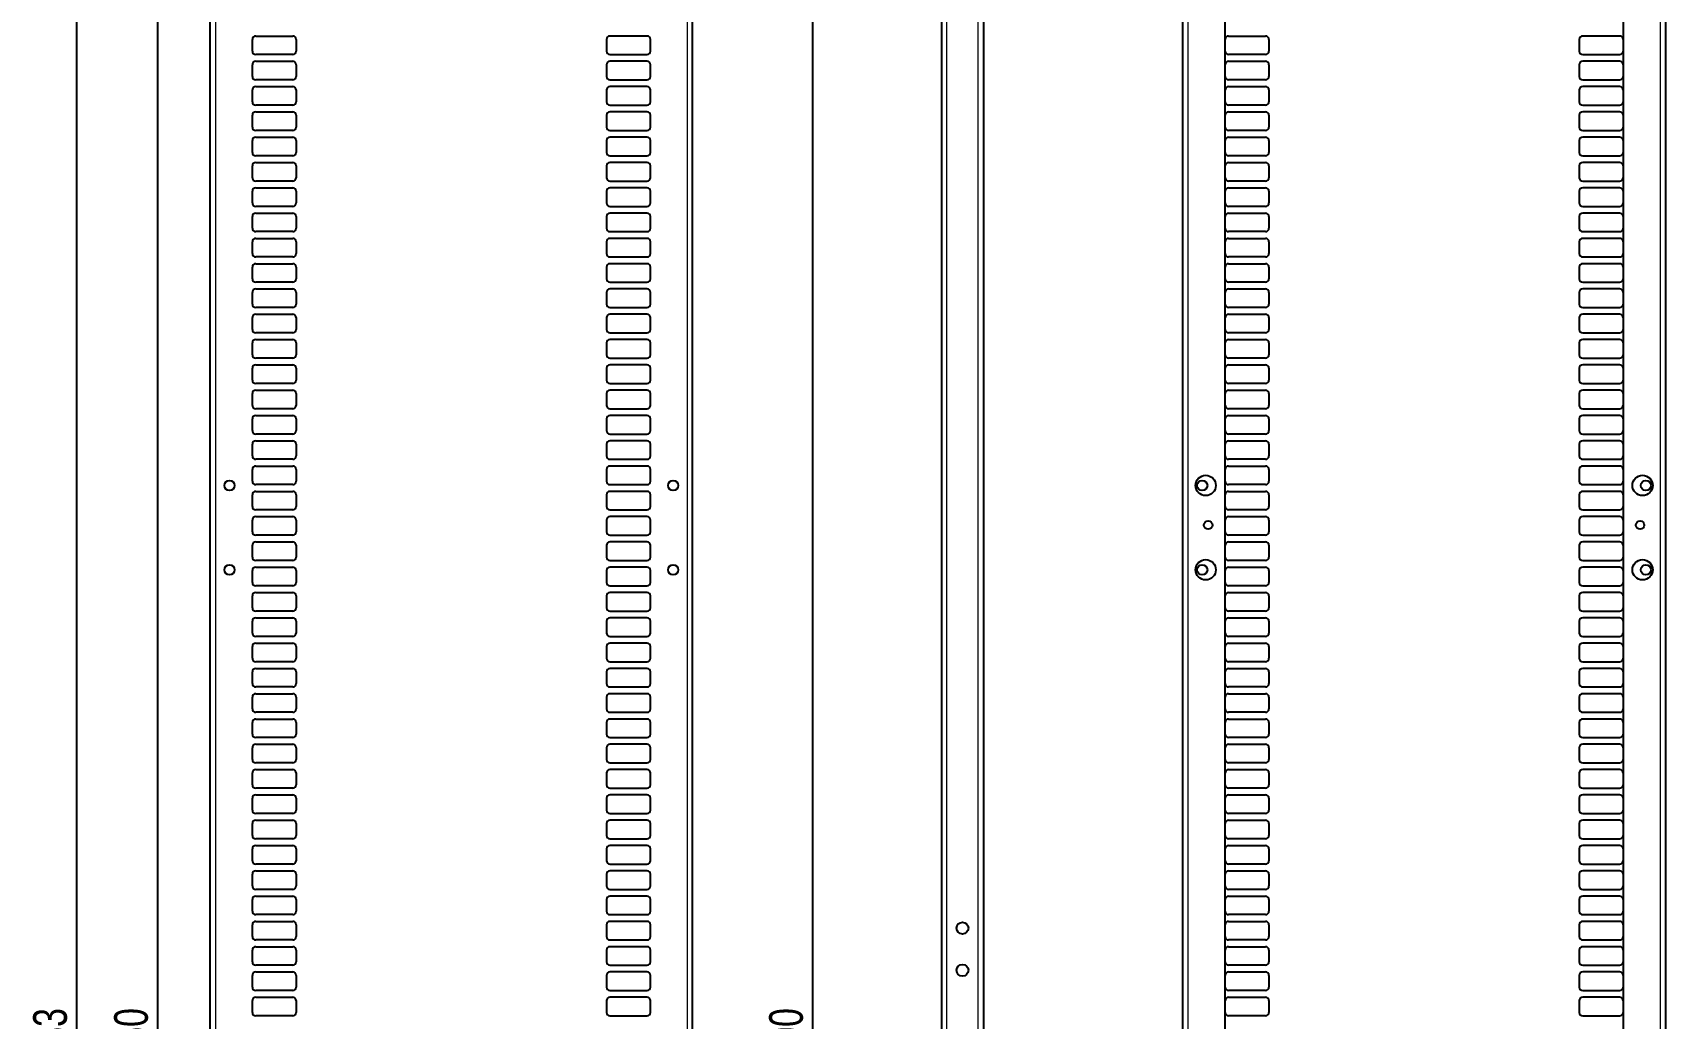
# Model space of a CAD drawing. Header units: millimetres. Extents: x -415 to 617, y -456 to 1988.
# Drawn here: x -415 to 553, y 808 to 1392 of the extents above; entities that cross this region are included whole.
import ezdxf

# ---------------------------------------------------------------- set-up
doc = ezdxf.new("R2010")
doc.units = ezdxf.units.MM
doc.layers.add('FORMAT', color=7, linetype='Continuous')
doc.styles.add('SLDTEXTSTYLE0', font='TXT', dxfattribs={"width": 0.75})
doc.dimstyles.new('SLDDIMSTYLE0', dxfattribs={"dimtxt": 20, "dimasz": 10, "dimexe": 0, "dimexo": 0.0625, "dimgap": 5, "dimtad": 2, "dimdec": 1, "dimrnd": 1e-09, "dimzin": 12, "dimdsep": 46, "dimtxsty": 'SLDTEXTSTYLE0', "dimsah": 1, "dimcen": 0.09, "dimadec": 0, "dimazin": 3, "dimtfac": 1, "dimtofl": 0, "dimtmove": 0, "dimatfit": 3, "dimfxl": 0, "dimfrac": 2, "dimtolj": 1, "dimtzin": 12, "dimarcsym": 0})

# ---------------------------------------------------------------- blocks, each defined once
blk = doc.blocks.new('_D')
at = {"layer": 'FORMAT'}
for p, q in [((-281.37, 1840.35), (-390.01, 1840.35)), ((-389.01, 1840.35), (-389.01, -242.67)), ((-281.37, -242.67), (-390.01, -242.67))]:
    blk.add_line(p, q, dxfattribs=at)
for points in [[(-389.01, 1840.35), (-390.55, 1830.35), (-387.47, 1830.35)], [(-389.01, -242.67), (-387.47, -232.67), (-390.55, -232.67)]]:
    blk.add_solid(points, dxfattribs=at)
at = {"layer": 'FORMAT', "insert": (-414.79, 769.29), "char_height": 20, "attachment_point": 1, "rotation": 90, "style": 'SLDTEXTSTYLE0'}
blk.add_mtext('2083', dxfattribs=at)
blk = doc.blocks.new('_D_2')
at = {"layer": 'FORMAT'}
for p, q in [((-35.35, 1748.84), (48.29, 1748.84)), ((47.29, 1748.84), (47.29, -151.16)), ((-35.35, -151.16), (48.29, -151.16))]:
    blk.add_line(p, q, dxfattribs=at)
for points in [[(47.29, 1748.84), (45.75, 1738.84), (48.83, 1738.84)], [(47.29, -151.16), (48.83, -141.16), (45.75, -141.16)]]:
    blk.add_solid(points, dxfattribs=at)
at = {"layer": 'FORMAT', "insert": (21.51, 769.29), "char_height": 20, "attachment_point": 1, "rotation": 90, "style": 'SLDTEXTSTYLE0'}
blk.add_mtext('1900', dxfattribs=at)
blk = doc.blocks.new('_D_5')
at = {"layer": 'FORMAT'}
for p, q in [((-294.87, 1823.84), (-342.01, 1823.84)), ((-341.01, 1823.84), (-341.01, -226.16)), ((-294.87, -226.16), (-342.01, -226.16))]:
    blk.add_line(p, q, dxfattribs=at)
for points in [[(-341.01, 1823.84), (-342.55, 1813.84), (-339.47, 1813.84)], [(-341.01, -226.16), (-339.47, -216.16), (-342.55, -216.16)]]:
    blk.add_solid(points, dxfattribs=at)
at = {"layer": 'FORMAT', "insert": (-366.79, 769.29), "char_height": 20, "attachment_point": 1, "rotation": 90, "style": 'SLDTEXTSTYLE0'}
blk.add_mtext('2050', dxfattribs=at)

msp = doc.modelspace()

# ---------------------------------------------------------------- linework, layer by layer
at = {"color": 7, "linetype": 'Continuous', "lineweight": 25}
for p, q in [((-309.86, -242.66), (-309.86, 1840.34)), ((-23.86, -242.66), (-23.86, 1840.34)), ((148.6, 1840.34), (148.6, -231.28)), ((266.79, -242.66), (266.79, 1840.34)), ((552.79, 1840.34), (552.79, -242.66)), ((123.6, 1811.14), (123.6, -223.66)), ((291.79, -242.66), (291.79, 1811.14)), ((527.79, 1811.14), (527.79, -242.66)), ((-284.86, 1381.34), (-284.86, 1388.34)), ((-282.86, 1390.34), (-260.86, 1390.34)), ((-258.86, 1388.34), (-258.86, 1381.34)), ((-74.86, 1388.34), (-74.86, 1381.34)), ((-50.86, 1390.34), (-72.86, 1390.34)), ((-48.86, 1381.34), (-48.86, 1388.34)), ((293.79, 1390.34), (315.79, 1390.34)), ((317.79, 1388.34), (317.79, 1381.34)), ((501.79, 1388.34), (501.79, 1381.34)), ((525.79, 1390.34), (503.79, 1390.34)), ((-260.86, 1379.34), (-282.86, 1379.34)), ((-282.86, 1375.34), (-260.86, 1375.34)), ((-72.86, 1379.34), (-50.86, 1379.34)), ((-50.86, 1375.34), (-72.86, 1375.34)), ((315.79, 1379.34), (293.79, 1379.34)), ((293.79, 1375.34), (315.79, 1375.34)), ((503.79, 1379.34), (525.79, 1379.34)), ((525.79, 1375.34), (503.79, 1375.34)), ((-284.86, 1366.34), (-284.86, 1373.34)), ((-258.86, 1373.34), (-258.86, 1366.34)), ((-74.86, 1373.34), (-74.86, 1366.34)), ((-48.86, 1366.34), (-48.86, 1373.34)), ((317.79, 1373.34), (317.79, 1366.34)), ((501.79, 1373.34), (501.79, 1366.34)), ((-284.86, 1351.34), (-284.86, 1358.34)), ((-260.86, 1364.34), (-282.86, 1364.34)), ((-282.86, 1360.34), (-260.86, 1360.34)), ((-258.86, 1358.34), (-258.86, 1351.34)), ((-74.86, 1358.34), (-74.86, 1351.34)), ((-72.86, 1364.34), (-50.86, 1364.34)), ((-50.86, 1360.34), (-72.86, 1360.34)), ((-48.86, 1351.34), (-48.86, 1358.34)), ((315.79, 1364.34), (293.79, 1364.34)), ((293.79, 1360.34), (315.79, 1360.34)), ((317.79, 1358.34), (317.79, 1351.34)), ((501.79, 1358.34), (501.79, 1351.34)), ((503.79, 1364.34), (525.79, 1364.34)), ((525.79, 1360.34), (503.79, 1360.34)), ((-260.86, 1349.34), (-282.86, 1349.34)), ((-72.86, 1349.34), (-50.86, 1349.34)), ((315.79, 1349.34), (293.79, 1349.34)), ((503.79, 1349.34), (525.79, 1349.34)), ((-284.86, 1336.34), (-284.86, 1343.34)), ((-282.86, 1345.34), (-260.86, 1345.34)), ((-258.86, 1343.34), (-258.86, 1336.34)), ((-74.86, 1343.34), (-74.86, 1336.34)), ((-50.86, 1345.34), (-72.86, 1345.34)), ((-48.86, 1336.34), (-48.86, 1343.34)), ((293.79, 1345.34), (315.79, 1345.34)), ((317.79, 1343.34), (317.79, 1336.34)), ((501.79, 1343.34), (501.79, 1336.34)), ((525.79, 1345.34), (503.79, 1345.34)), ((-284.86, 1321.34), (-284.86, 1328.34)), ((-260.86, 1334.34), (-282.86, 1334.34)), ((-282.86, 1330.34), (-260.86, 1330.34)), ((-258.86, 1328.34), (-258.86, 1321.34)), ((-74.86, 1328.34), (-74.86, 1321.34)), ((-72.86, 1334.34), (-50.86, 1334.34)), ((-50.86, 1330.34), (-72.86, 1330.34)), ((-48.86, 1321.34), (-48.86, 1328.34)), ((315.79, 1334.34), (293.79, 1334.34)), ((293.79, 1330.34), (315.79, 1330.34)), ((317.79, 1328.34), (317.79, 1321.34)), ((501.79, 1328.34), (501.79, 1321.34)), ((503.79, 1334.34), (525.79, 1334.34)), ((525.79, 1330.34), (503.79, 1330.34)), ((-260.86, 1319.34), (-282.86, 1319.34)), ((-72.86, 1319.34), (-50.86, 1319.34)), ((315.79, 1319.34), (293.79, 1319.34)), ((503.79, 1319.34), (525.79, 1319.34)), ((-284.86, 1306.34), (-284.86, 1313.34)), ((-282.86, 1315.34), (-260.86, 1315.34)), ((-258.86, 1313.34), (-258.86, 1306.34)), ((-74.86, 1313.34), (-74.86, 1306.34)), ((-50.86, 1315.34), (-72.86, 1315.34)), ((-48.86, 1306.34), (-48.86, 1313.34)), ((293.79, 1315.34), (315.79, 1315.34)), ((317.79, 1313.34), (317.79, 1306.34)), ((501.79, 1313.34), (501.79, 1306.34)), ((525.79, 1315.34), (503.79, 1315.34)), ((-284.86, 1291.34), (-284.86, 1298.34)), ((-260.86, 1304.34), (-282.86, 1304.34)), ((-282.86, 1300.34), (-260.86, 1300.34)), ((-258.86, 1298.34), (-258.86, 1291.34)), ((-74.86, 1298.34), (-74.86, 1291.34)), ((-72.86, 1304.34), (-50.86, 1304.34)), ((-50.86, 1300.34), (-72.86, 1300.34)), ((-48.86, 1291.34), (-48.86, 1298.34)), ((315.79, 1304.34), (293.79, 1304.34)), ((293.79, 1300.34), (315.79, 1300.34)), ((317.79, 1298.34), (317.79, 1291.34)), ((501.79, 1298.34), (501.79, 1291.34)), ((503.79, 1304.34), (525.79, 1304.34)), ((525.79, 1300.34), (503.79, 1300.34)), ((-260.86, 1289.34), (-282.86, 1289.34)), ((-72.86, 1289.34), (-50.86, 1289.34)), ((315.79, 1289.34), (293.79, 1289.34)), ((503.79, 1289.34), (525.79, 1289.34)), ((-284.86, 1276.34), (-284.86, 1283.34)), ((-282.86, 1285.34), (-260.86, 1285.34)), ((-258.86, 1283.34), (-258.86, 1276.34)), ((-74.86, 1283.34), (-74.86, 1276.34)), ((-50.86, 1285.34), (-72.86, 1285.34)), ((-48.86, 1276.34), (-48.86, 1283.34)), ((293.79, 1285.34), (315.79, 1285.34)), ((317.79, 1283.34), (317.79, 1276.34)), ((501.79, 1283.34), (501.79, 1276.34)), ((525.79, 1285.34), (503.79, 1285.34)), ((-284.86, 1261.34), (-284.86, 1268.34)), ((-260.86, 1274.34), (-282.86, 1274.34)), ((-282.86, 1270.34), (-260.86, 1270.34)), ((-258.86, 1268.34), (-258.86, 1261.34)), ((-74.86, 1268.34), (-74.86, 1261.34)), ((-72.86, 1274.34), (-50.86, 1274.34)), ((-50.86, 1270.34), (-72.86, 1270.34)), ((-48.86, 1261.34), (-48.86, 1268.34)), ((315.79, 1274.34), (293.79, 1274.34)), ((293.79, 1270.34), (315.79, 1270.34)), ((317.79, 1268.34), (317.79, 1261.34)), ((501.79, 1268.34), (501.79, 1261.34)), ((503.79, 1274.34), (525.79, 1274.34)), ((525.79, 1270.34), (503.79, 1270.34)), ((-260.86, 1259.34), (-282.86, 1259.34)), ((-72.86, 1259.34), (-50.86, 1259.34)), ((315.79, 1259.34), (293.79, 1259.34)), ((503.79, 1259.34), (525.79, 1259.34)), ((-284.86, 1246.34), (-284.86, 1253.34)), ((-282.86, 1255.34), (-260.86, 1255.34)), ((-258.86, 1253.34), (-258.86, 1246.34)), ((-74.86, 1253.34), (-74.86, 1246.34)), ((-50.86, 1255.34), (-72.86, 1255.34)), ((-48.86, 1246.34), (-48.86, 1253.34)), ((293.79, 1255.34), (315.79, 1255.34)), ((317.79, 1253.34), (317.79, 1246.34)), ((501.79, 1253.34), (501.79, 1246.34)), ((525.79, 1255.34), (503.79, 1255.34)), ((-260.86, 1244.34), (-282.86, 1244.34)), ((-282.86, 1240.34), (-260.86, 1240.34)), ((-72.86, 1244.34), (-50.86, 1244.34)), ((-50.86, 1240.34), (-72.86, 1240.34)), ((315.79, 1244.34), (293.79, 1244.34)), ((293.79, 1240.34), (315.79, 1240.34)), ((503.79, 1244.34), (525.79, 1244.34)), ((525.79, 1240.34), (503.79, 1240.34)), ((-284.86, 1231.34), (-284.86, 1238.34)), ((-260.86, 1229.34), (-282.86, 1229.34)), ((-258.86, 1238.34), (-258.86, 1231.34)), ((-74.86, 1238.34), (-74.86, 1231.34)), ((-72.86, 1229.34), (-50.86, 1229.34)), ((-48.86, 1231.34), (-48.86, 1238.34)), ((315.79, 1229.34), (293.79, 1229.34)), ((317.79, 1238.34), (317.79, 1231.34)), ((501.79, 1238.34), (501.79, 1231.34)), ((503.79, 1229.34), (525.79, 1229.34)), ((-284.86, 1216.34), (-284.86, 1223.34)), ((-282.86, 1225.34), (-260.86, 1225.34)), ((-258.86, 1223.34), (-258.86, 1216.34)), ((-74.86, 1223.34), (-74.86, 1216.34)), ((-50.86, 1225.34), (-72.86, 1225.34)), ((-48.86, 1216.34), (-48.86, 1223.34)), ((293.79, 1225.34), (315.79, 1225.34)), ((317.79, 1223.34), (317.79, 1216.34)), ((501.79, 1223.34), (501.79, 1216.34)), ((525.79, 1225.34), (503.79, 1225.34)), ((-260.86, 1214.34), (-282.86, 1214.34)), ((-282.86, 1210.34), (-260.86, 1210.34)), ((-72.86, 1214.34), (-50.86, 1214.34)), ((-50.86, 1210.34), (-72.86, 1210.34)), ((315.79, 1214.34), (293.79, 1214.34)), ((293.79, 1210.34), (315.79, 1210.34)), ((503.79, 1214.34), (525.79, 1214.34)), ((525.79, 1210.34), (503.79, 1210.34)), ((-284.86, 1201.34), (-284.86, 1208.34)), ((-258.86, 1208.34), (-258.86, 1201.34)), ((-74.86, 1208.34), (-74.86, 1201.34)), ((-48.86, 1201.34), (-48.86, 1208.34)), ((317.79, 1208.34), (317.79, 1201.34)), ((501.79, 1208.34), (501.79, 1201.34)), ((-284.86, 1186.34), (-284.86, 1193.34)), ((-260.86, 1199.34), (-282.86, 1199.34)), ((-282.86, 1195.34), (-260.86, 1195.34)), ((-258.86, 1193.34), (-258.86, 1186.34)), ((-74.86, 1193.34), (-74.86, 1186.34)), ((-72.86, 1199.34), (-50.86, 1199.34)), ((-50.86, 1195.34), (-72.86, 1195.34)), ((-48.86, 1186.34), (-48.86, 1193.34)), ((315.79, 1199.34), (293.79, 1199.34)), ((293.79, 1195.34), (315.79, 1195.34)), ((317.79, 1193.34), (317.79, 1186.34)), ((501.79, 1193.34), (501.79, 1186.34)), ((503.79, 1199.34), (525.79, 1199.34)), ((525.79, 1195.34), (503.79, 1195.34)), ((-260.86, 1184.34), (-282.86, 1184.34)), ((-72.86, 1184.34), (-50.86, 1184.34)), ((315.79, 1184.34), (293.79, 1184.34)), ((503.79, 1184.34), (525.79, 1184.34)), ((-284.86, 1171.34), (-284.86, 1178.34)), ((-282.86, 1180.34), (-260.86, 1180.34)), ((-258.86, 1178.34), (-258.86, 1171.34)), ((-74.86, 1178.34), (-74.86, 1171.34)), ((-50.86, 1180.34), (-72.86, 1180.34)), ((-48.86, 1171.34), (-48.86, 1178.34)), ((293.79, 1180.34), (315.79, 1180.34)), ((317.79, 1178.34), (317.79, 1171.34)), ((501.79, 1178.34), (501.79, 1171.34)), ((525.79, 1180.34), (503.79, 1180.34)), ((-284.86, 1156.34), (-284.86, 1163.34)), ((-260.86, 1169.34), (-282.86, 1169.34)), ((-282.86, 1165.34), (-260.86, 1165.34)), ((-258.86, 1163.34), (-258.86, 1156.34)), ((-74.86, 1163.34), (-74.86, 1156.34)), ((-72.86, 1169.34), (-50.86, 1169.34)), ((-50.86, 1165.34), (-72.86, 1165.34)), ((-48.86, 1156.34), (-48.86, 1163.34)), ((315.79, 1169.34), (293.79, 1169.34)), ((293.79, 1165.34), (315.79, 1165.34)), ((317.79, 1163.34), (317.79, 1156.34)), ((501.79, 1163.34), (501.79, 1156.34)), ((503.79, 1169.34), (525.79, 1169.34)), ((525.79, 1165.34), (503.79, 1165.34)), ((-260.86, 1154.34), (-282.86, 1154.34)), ((-72.86, 1154.34), (-50.86, 1154.34)), ((315.79, 1154.34), (293.79, 1154.34)), ((503.79, 1154.34), (525.79, 1154.34)), ((-284.86, 1141.34), (-284.86, 1148.34)), ((-282.86, 1150.34), (-260.86, 1150.34)), ((-258.86, 1148.34), (-258.86, 1141.34)), ((-74.86, 1148.34), (-74.86, 1141.34)), ((-50.86, 1150.34), (-72.86, 1150.34)), ((-48.86, 1141.34), (-48.86, 1148.34)), ((293.79, 1150.34), (315.79, 1150.34)), ((317.79, 1148.34), (317.79, 1141.34)), ((501.79, 1148.34), (501.79, 1141.34)), ((525.79, 1150.34), (503.79, 1150.34)), ((-284.86, 1126.34), (-284.86, 1133.34)), ((-260.86, 1139.34), (-282.86, 1139.34)), ((-282.86, 1135.34), (-260.86, 1135.34)), ((-258.86, 1133.34), (-258.86, 1126.34)), ((-74.86, 1133.34), (-74.86, 1126.34)), ((-72.86, 1139.34), (-50.86, 1139.34)), ((-50.86, 1135.34), (-72.86, 1135.34)), ((-48.86, 1126.34), (-48.86, 1133.34)), ((315.79, 1139.34), (293.79, 1139.34)), ((293.79, 1135.34), (315.79, 1135.34)), ((317.79, 1133.34), (317.79, 1126.34)), ((501.79, 1133.34), (501.79, 1126.34)), ((503.79, 1139.34), (525.79, 1139.34)), ((525.79, 1135.34), (503.79, 1135.34)), ((-260.86, 1124.34), (-282.86, 1124.34)), ((-72.86, 1124.34), (-50.86, 1124.34)), ((315.79, 1124.34), (293.79, 1124.34)), ((503.79, 1124.34), (525.79, 1124.34)), ((-284.86, 1111.34), (-284.86, 1118.34)), ((-282.86, 1120.34), (-260.86, 1120.34)), ((-258.86, 1118.34), (-258.86, 1111.34)), ((-74.86, 1118.34), (-74.86, 1111.34)), ((-50.86, 1120.34), (-72.86, 1120.34)), ((-48.86, 1111.34), (-48.86, 1118.34)), ((293.79, 1120.34), (315.79, 1120.34)), ((317.79, 1118.34), (317.79, 1111.34)), ((501.79, 1118.34), (501.79, 1111.34)), ((525.79, 1120.34), (503.79, 1120.34)), ((-260.86, 1109.34), (-282.86, 1109.34)), ((-282.86, 1105.34), (-260.86, 1105.34)), ((-72.86, 1109.34), (-50.86, 1109.34)), ((-50.86, 1105.34), (-72.86, 1105.34)), ((315.79, 1109.34), (293.79, 1109.34)), ((293.79, 1105.34), (315.79, 1105.34)), ((503.79, 1109.34), (525.79, 1109.34)), ((525.79, 1105.34), (503.79, 1105.34)), ((-284.86, 1096.34), (-284.86, 1103.34)), ((-260.86, 1094.34), (-282.86, 1094.34)), ((-258.86, 1103.34), (-258.86, 1096.34)), ((-74.86, 1103.34), (-74.86, 1096.34)), ((-72.86, 1094.34), (-50.86, 1094.34)), ((-48.86, 1096.34), (-48.86, 1103.34)), ((315.79, 1094.34), (293.79, 1094.34)), ((317.79, 1103.34), (317.79, 1096.34)), ((501.79, 1103.34), (501.79, 1096.34)), ((503.79, 1094.34), (525.79, 1094.34)), ((-284.86, 1081.34), (-284.86, 1088.34)), ((-282.86, 1090.34), (-260.86, 1090.34)), ((-258.86, 1088.34), (-258.86, 1081.34)), ((-74.86, 1088.34), (-74.86, 1081.34)), ((-50.86, 1090.34), (-72.86, 1090.34)), ((-48.86, 1081.34), (-48.86, 1088.34)), ((293.79, 1090.34), (315.79, 1090.34)), ((317.79, 1088.34), (317.79, 1081.34)), ((501.79, 1088.34), (501.79, 1081.34)), ((525.79, 1090.34), (503.79, 1090.34)), ((-260.86, 1079.34), (-282.86, 1079.34)), ((-282.86, 1075.34), (-260.86, 1075.34)), ((-72.86, 1079.34), (-50.86, 1079.34)), ((-50.86, 1075.34), (-72.86, 1075.34)), ((315.79, 1079.34), (293.79, 1079.34)), ((293.79, 1075.34), (315.79, 1075.34)), ((503.79, 1079.34), (525.79, 1079.34)), ((525.79, 1075.34), (503.79, 1075.34)), ((-284.86, 1066.34), (-284.86, 1073.34)), ((-258.86, 1073.34), (-258.86, 1066.34)), ((-74.86, 1073.34), (-74.86, 1066.34)), ((-48.86, 1066.34), (-48.86, 1073.34)), ((317.79, 1073.34), (317.79, 1066.34)), ((501.79, 1073.34), (501.79, 1066.34)), ((-284.86, 1051.34), (-284.86, 1058.34)), ((-260.86, 1064.34), (-282.86, 1064.34)), ((-282.86, 1060.34), (-260.86, 1060.34)), ((-258.86, 1058.34), (-258.86, 1051.34)), ((-74.86, 1058.34), (-74.86, 1051.34)), ((-72.86, 1064.34), (-50.86, 1064.34)), ((-50.86, 1060.34), (-72.86, 1060.34)), ((-48.86, 1051.34), (-48.86, 1058.34)), ((315.79, 1064.34), (293.79, 1064.34)), ((293.79, 1060.34), (315.79, 1060.34)), ((317.79, 1058.34), (317.79, 1051.34)), ((501.79, 1058.34), (501.79, 1051.34)), ((503.79, 1064.34), (525.79, 1064.34)), ((525.79, 1060.34), (503.79, 1060.34)), ((-260.86, 1049.34), (-282.86, 1049.34)), ((-282.86, 1045.34), (-260.86, 1045.34)), ((-72.86, 1049.34), (-50.86, 1049.34)), ((-50.86, 1045.34), (-72.86, 1045.34)), ((315.79, 1049.34), (293.79, 1049.34)), ((293.79, 1045.34), (315.79, 1045.34)), ((503.79, 1049.34), (525.79, 1049.34)), ((525.79, 1045.34), (503.79, 1045.34)), ((-284.86, 1036.34), (-284.86, 1043.34)), ((-258.86, 1043.34), (-258.86, 1036.34)), ((-74.86, 1043.34), (-74.86, 1036.34)), ((-48.86, 1036.34), (-48.86, 1043.34)), ((317.79, 1043.34), (317.79, 1036.34)), ((501.79, 1043.34), (501.79, 1036.34)), ((-284.86, 1021.34), (-284.86, 1028.34)), ((-260.86, 1034.34), (-282.86, 1034.34)), ((-282.86, 1030.34), (-260.86, 1030.34)), ((-258.86, 1028.34), (-258.86, 1021.34)), ((-74.86, 1028.34), (-74.86, 1021.34)), ((-72.86, 1034.34), (-50.86, 1034.34)), ((-50.86, 1030.34), (-72.86, 1030.34)), ((-48.86, 1021.34), (-48.86, 1028.34)), ((315.79, 1034.34), (293.79, 1034.34)), ((293.79, 1030.34), (315.79, 1030.34)), ((317.79, 1028.34), (317.79, 1021.34)), ((501.79, 1028.34), (501.79, 1021.34)), ((503.79, 1034.34), (525.79, 1034.34)), ((525.79, 1030.34), (503.79, 1030.34)), ((-260.86, 1019.34), (-282.86, 1019.34)), ((-72.86, 1019.34), (-50.86, 1019.34)), ((315.79, 1019.34), (293.79, 1019.34)), ((503.79, 1019.34), (525.79, 1019.34)), ((-284.86, 1006.34), (-284.86, 1013.34)), ((-282.86, 1015.34), (-260.86, 1015.34)), ((-258.86, 1013.34), (-258.86, 1006.34)), ((-74.86, 1013.34), (-74.86, 1006.34)), ((-50.86, 1015.34), (-72.86, 1015.34)), ((-48.86, 1006.34), (-48.86, 1013.34)), ((293.79, 1015.34), (315.79, 1015.34)), ((317.79, 1013.34), (317.79, 1006.34)), ((501.79, 1013.34), (501.79, 1006.34)), ((525.79, 1015.34), (503.79, 1015.34)), ((-284.86, 991.34), (-284.86, 998.34)), ((-260.86, 1004.34), (-282.86, 1004.34)), ((-282.86, 1000.34), (-260.86, 1000.34)), ((-258.86, 998.34), (-258.86, 991.34)), ((-74.86, 998.34), (-74.86, 991.34)), ((-72.86, 1004.34), (-50.86, 1004.34)), ((-50.86, 1000.34), (-72.86, 1000.34)), ((-48.86, 991.34), (-48.86, 998.34)), ((315.79, 1004.34), (293.79, 1004.34)), ((293.79, 1000.34), (315.79, 1000.34)), ((317.79, 998.34), (317.79, 991.34)), ((501.79, 998.34), (501.79, 991.34)), ((503.79, 1004.34), (525.79, 1004.34)), ((525.79, 1000.34), (503.79, 1000.34)), ((-260.86, 989.34), (-282.86, 989.34)), ((-72.86, 989.34), (-50.86, 989.34)), ((315.79, 989.34), (293.79, 989.34)), ((503.79, 989.34), (525.79, 989.34)), ((-284.86, 976.34), (-284.86, 983.34)), ((-282.86, 985.34), (-260.86, 985.34)), ((-258.86, 983.34), (-258.86, 976.34)), ((-74.86, 983.34), (-74.86, 976.34)), ((-50.86, 985.34), (-72.86, 985.34)), ((-48.86, 976.34), (-48.86, 983.34)), ((293.79, 985.34), (315.79, 985.34)), ((317.79, 983.34), (317.79, 976.34)), ((501.79, 983.34), (501.79, 976.34)), ((525.79, 985.34), (503.79, 985.34)), ((-284.86, 961.34), (-284.86, 968.34)), ((-260.86, 974.34), (-282.86, 974.34)), ((-282.86, 970.34), (-260.86, 970.34)), ((-258.86, 968.34), (-258.86, 961.34)), ((-74.86, 968.34), (-74.86, 961.34)), ((-72.86, 974.34), (-50.86, 974.34)), ((-50.86, 970.34), (-72.86, 970.34)), ((-48.86, 961.34), (-48.86, 968.34)), ((315.79, 974.34), (293.79, 974.34)), ((293.79, 970.34), (315.79, 970.34)), ((317.79, 968.34), (317.79, 961.34)), ((501.79, 968.34), (501.79, 961.34)), ((503.79, 974.34), (525.79, 974.34)), ((525.79, 970.34), (503.79, 970.34)), ((-260.86, 959.34), (-282.86, 959.34)), ((-72.86, 959.34), (-50.86, 959.34)), ((315.79, 959.34), (293.79, 959.34)), ((503.79, 959.34), (525.79, 959.34)), ((-284.86, 946.34), (-284.86, 953.34)), ((-282.86, 955.34), (-260.86, 955.34)), ((-258.86, 953.34), (-258.86, 946.34)), ((-74.86, 953.34), (-74.86, 946.34)), ((-50.86, 955.34), (-72.86, 955.34)), ((-48.86, 946.34), (-48.86, 953.34)), ((293.79, 955.34), (315.79, 955.34)), ((317.79, 953.34), (317.79, 946.34)), ((501.79, 953.34), (501.79, 946.34)), ((525.79, 955.34), (503.79, 955.34)), ((-260.86, 944.34), (-282.86, 944.34)), ((-282.86, 940.34), (-260.86, 940.34)), ((-72.86, 944.34), (-50.86, 944.34)), ((-50.86, 940.34), (-72.86, 940.34)), ((315.79, 944.34), (293.79, 944.34)), ((293.79, 940.34), (315.79, 940.34)), ((503.79, 944.34), (525.79, 944.34)), ((525.79, 940.34), (503.79, 940.34)), ((-284.86, 931.34), (-284.86, 938.34)), ((-260.86, 929.34), (-282.86, 929.34)), ((-258.86, 938.34), (-258.86, 931.34)), ((-74.86, 938.34), (-74.86, 931.34)), ((-72.86, 929.34), (-50.86, 929.34)), ((-48.86, 931.34), (-48.86, 938.34)), ((315.79, 929.34), (293.79, 929.34)), ((317.79, 938.34), (317.79, 931.34)), ((501.79, 938.34), (501.79, 931.34)), ((503.79, 929.34), (525.79, 929.34)), ((-284.86, 916.34), (-284.86, 923.34)), ((-282.86, 925.34), (-260.86, 925.34)), ((-258.86, 923.34), (-258.86, 916.34)), ((-74.86, 923.34), (-74.86, 916.34)), ((-50.86, 925.34), (-72.86, 925.34)), ((-48.86, 916.34), (-48.86, 923.34)), ((293.79, 925.34), (315.79, 925.34)), ((317.79, 923.34), (317.79, 916.34)), ((501.79, 923.34), (501.79, 916.34)), ((525.79, 925.34), (503.79, 925.34)), ((-260.86, 914.34), (-282.86, 914.34)), ((-282.86, 910.34), (-260.86, 910.34)), ((-72.86, 914.34), (-50.86, 914.34)), ((-50.86, 910.34), (-72.86, 910.34)), ((315.79, 914.34), (293.79, 914.34)), ((293.79, 910.34), (315.79, 910.34)), ((503.79, 914.34), (525.79, 914.34)), ((525.79, 910.34), (503.79, 910.34)), ((-284.86, 901.34), (-284.86, 908.34)), ((-258.86, 908.34), (-258.86, 901.34)), ((-74.86, 908.34), (-74.86, 901.34)), ((-48.86, 901.34), (-48.86, 908.34)), ((317.79, 908.34), (317.79, 901.34)), ((501.79, 908.34), (501.79, 901.34)), ((-284.86, 886.34), (-284.86, 893.34)), ((-260.86, 899.34), (-282.86, 899.34)), ((-282.86, 895.34), (-260.86, 895.34)), ((-258.86, 893.34), (-258.86, 886.34)), ((-74.86, 893.34), (-74.86, 886.34)), ((-72.86, 899.34), (-50.86, 899.34)), ((-50.86, 895.34), (-72.86, 895.34)), ((-48.86, 886.34), (-48.86, 893.34)), ((315.79, 899.34), (293.79, 899.34)), ((293.79, 895.34), (315.79, 895.34)), ((317.79, 893.34), (317.79, 886.34)), ((501.79, 893.34), (501.79, 886.34)), ((503.79, 899.34), (525.79, 899.34)), ((525.79, 895.34), (503.79, 895.34)), ((-260.86, 884.34), (-282.86, 884.34)), ((-72.86, 884.34), (-50.86, 884.34)), ((315.79, 884.34), (293.79, 884.34)), ((503.79, 884.34), (525.79, 884.34)), ((-284.86, 871.34), (-284.86, 878.34)), ((-282.86, 880.34), (-260.86, 880.34)), ((-258.86, 878.34), (-258.86, 871.34)), ((-74.86, 878.34), (-74.86, 871.34)), ((-50.86, 880.34), (-72.86, 880.34)), ((-48.86, 871.34), (-48.86, 878.34)), ((293.79, 880.34), (315.79, 880.34)), ((317.79, 878.34), (317.79, 871.34)), ((501.79, 878.34), (501.79, 871.34)), ((525.79, 880.34), (503.79, 880.34)), ((-284.86, 856.34), (-284.86, 863.34)), ((-260.86, 869.34), (-282.86, 869.34)), ((-282.86, 865.34), (-260.86, 865.34)), ((-258.86, 863.34), (-258.86, 856.34)), ((-74.86, 863.34), (-74.86, 856.34)), ((-72.86, 869.34), (-50.86, 869.34)), ((-50.86, 865.34), (-72.86, 865.34)), ((-48.86, 856.34), (-48.86, 863.34)), ((315.79, 869.34), (293.79, 869.34)), ((293.79, 865.34), (315.79, 865.34)), ((317.79, 863.34), (317.79, 856.34)), ((501.79, 863.34), (501.79, 856.34)), ((503.79, 869.34), (525.79, 869.34)), ((525.79, 865.34), (503.79, 865.34)), ((-260.86, 854.34), (-282.86, 854.34)), ((-72.86, 854.34), (-50.86, 854.34)), ((315.79, 854.34), (293.79, 854.34)), ((503.79, 854.34), (525.79, 854.34)), ((-284.86, 841.34), (-284.86, 848.34)), ((-282.86, 850.34), (-260.86, 850.34)), ((-258.86, 848.34), (-258.86, 841.34)), ((-74.86, 848.34), (-74.86, 841.34)), ((-50.86, 850.34), (-72.86, 850.34)), ((-48.86, 841.34), (-48.86, 848.34)), ((293.79, 850.34), (315.79, 850.34)), ((317.79, 848.34), (317.79, 841.34)), ((501.79, 848.34), (501.79, 841.34)), ((525.79, 850.34), (503.79, 850.34)), ((-284.86, 826.34), (-284.86, 833.34)), ((-260.86, 839.34), (-282.86, 839.34)), ((-282.86, 835.34), (-260.86, 835.34)), ((-258.86, 833.34), (-258.86, 826.34)), ((-74.86, 833.34), (-74.86, 826.34)), ((-72.86, 839.34), (-50.86, 839.34)), ((-50.86, 835.34), (-72.86, 835.34)), ((-48.86, 826.34), (-48.86, 833.34)), ((315.79, 839.34), (293.79, 839.34)), ((293.79, 835.34), (315.79, 835.34)), ((317.79, 833.34), (317.79, 826.34)), ((501.79, 833.34), (501.79, 826.34)), ((503.79, 839.34), (525.79, 839.34)), ((525.79, 835.34), (503.79, 835.34)), ((-260.86, 824.34), (-282.86, 824.34)), ((-72.86, 824.34), (-50.86, 824.34)), ((315.79, 824.34), (293.79, 824.34)), ((503.79, 824.34), (525.79, 824.34)), ((-284.86, 811.34), (-284.86, 818.34)), ((-282.86, 820.34), (-260.86, 820.34)), ((-258.86, 818.34), (-258.86, 811.34)), ((-74.86, 818.34), (-74.86, 811.34)), ((-50.86, 820.34), (-72.86, 820.34)), ((-48.86, 811.34), (-48.86, 818.34)), ((293.79, 820.34), (315.79, 820.34)), ((317.79, 818.34), (317.79, 811.34)), ((501.79, 818.34), (501.79, 811.34)), ((525.79, 820.34), (503.79, 820.34)), ((-260.86, 809.34), (-282.86, 809.34)), ((-72.86, 809.34), (-50.86, 809.34)), ((315.79, 809.34), (293.79, 809.34)), ((503.79, 809.34), (525.79, 809.34))]:
    msp.add_line(p, q, dxfattribs=at)
at = {"color": 8, "linetype": 'Continuous', "lineweight": 18}
for p, q in [((-306.76, 1840.34), (-306.76, -242.66)), ((-26.96, -242.66), (-26.96, 1840.34)), ((126.7, 1840.34), (126.7, -219.03)), ((145.5, -234.18), (145.5, 1840.34)), ((269.89, -242.66), (269.89, 1811.14)), ((549.69, 1811.14), (549.69, -242.66))]:
    msp.add_line(p, q, dxfattribs=at)
at = {"color": 7, "linetype": 'Continuous', "lineweight": 25}
for centre, radius in [((-298.36, 1123.84), 3), ((-35.36, 1123.84), 3), ((280.29, 1123.84), 6), ((278.29, 1123.84), 3), ((539.29, 1123.84), 6), ((541.29, 1123.84), 3), ((281.79, 1100.34), 2.5), ((537.79, 1100.34), 2.5), ((-298.36, 1073.84), 3), ((-35.36, 1073.84), 3), ((280.29, 1073.84), 6), ((278.29, 1073.84), 3), ((539.29, 1073.84), 6), ((541.29, 1073.84), 3), ((136.1, 861.34), 3.5), ((136.1, 836.34), 3.5)]:
    msp.add_circle(centre, radius, dxfattribs=at)
for centre, start, end in [((-282.86, 1388.34), 90, 180), ((-260.86, 1388.34), 0, 90), ((-72.86, 1388.34), 90, 180), ((-50.86, 1388.34), 0, 90), ((293.79, 1388.34), 90, 180), ((315.79, 1388.34), 360, 90), ((503.79, 1388.34), 90, 180), ((525.79, 1388.34), 0, 90), ((-282.86, 1381.34), 180, 270), ((-282.86, 1373.34), 90, 180), ((-260.86, 1381.34), 270, 0), ((-260.86, 1373.34), 0, 90), ((-72.86, 1381.34), 180, 270), ((-72.86, 1373.34), 90, 180), ((-50.86, 1381.34), 270, 0), ((-50.86, 1373.34), 0, 90), ((293.79, 1381.34), 180, 270), ((293.79, 1373.34), 90, 180), ((315.79, 1381.34), 270, 360), ((315.79, 1373.34), 0, 90), ((503.79, 1381.34), 180, 270), ((503.79, 1373.34), 90, 180), ((525.79, 1381.34), 270, 0), ((525.79, 1373.34), 0, 90), ((-282.86, 1366.34), 180, 270), ((-260.86, 1366.34), 270, 0), ((-72.86, 1366.34), 180, 270), ((-50.86, 1366.34), 270, 0), ((293.79, 1366.34), 180, 270), ((315.79, 1366.34), 270, 0), ((503.79, 1366.34), 180, 270), ((525.79, 1366.34), 270, 0), ((-282.86, 1358.34), 90, 180), ((-260.86, 1358.34), 0, 90), ((-72.86, 1358.34), 90, 180), ((-50.86, 1358.34), 0, 90), ((293.79, 1358.34), 90, 180), ((315.79, 1358.34), 0, 90), ((503.79, 1358.34), 90, 180), ((525.79, 1358.34), 0, 90), ((-282.86, 1351.34), 180, 270), ((-260.86, 1351.34), 270, 0), ((-72.86, 1351.34), 180, 270), ((-50.86, 1351.34), 270, 0), ((293.79, 1351.34), 180, 270), ((315.79, 1351.34), 270, 0), ((503.79, 1351.34), 180, 270), ((525.79, 1351.34), 270, 0), ((-282.86, 1343.34), 90, 180), ((-282.86, 1336.34), 180, 270), ((-260.86, 1343.34), 0, 90), ((-260.86, 1336.34), 270, 0), ((-72.86, 1343.34), 90, 180), ((-72.86, 1336.34), 180, 270), ((-50.86, 1343.34), 0, 90), ((-50.86, 1336.34), 270, 0), ((293.79, 1343.34), 90, 180), ((293.79, 1336.34), 180, 270), ((315.79, 1343.34), 360, 90), ((315.79, 1336.34), 270, 360), ((503.79, 1343.34), 90, 180), ((503.79, 1336.34), 180, 270), ((525.79, 1343.34), 0, 90), ((525.79, 1336.34), 270, 0), ((-282.86, 1328.34), 90, 180), ((-260.86, 1328.34), 0, 90), ((-72.86, 1328.34), 90, 180), ((-50.86, 1328.34), 0, 90), ((293.79, 1328.34), 90, 180), ((315.79, 1328.34), 360, 90), ((503.79, 1328.34), 90, 180), ((525.79, 1328.34), 0, 90), ((-282.86, 1321.34), 180, 270), ((-260.86, 1321.34), 270, 0), ((-72.86, 1321.34), 180, 270), ((-50.86, 1321.34), 270, 0), ((293.79, 1321.34), 180, 270), ((315.79, 1321.34), 270, 360), ((503.79, 1321.34), 180, 270), ((525.79, 1321.34), 270, 0), ((-282.86, 1313.34), 90, 180), ((-260.86, 1313.34), 0, 90), ((-72.86, 1313.34), 90, 180), ((-50.86, 1313.34), 0, 90), ((293.79, 1313.34), 90, 180), ((315.79, 1313.34), 0, 90), ((503.79, 1313.34), 90, 180), ((525.79, 1313.34), 0, 90), ((-282.86, 1306.34), 180, 270), ((-282.86, 1298.34), 90, 180), ((-260.86, 1306.34), 270, 0), ((-260.86, 1298.34), 0, 90), ((-72.86, 1306.34), 180, 270), ((-72.86, 1298.34), 90, 180), ((-50.86, 1306.34), 270, 0), ((-50.86, 1298.34), 0, 90), ((293.79, 1306.34), 180, 270), ((293.79, 1298.34), 90, 180), ((315.79, 1306.34), 270, 0), ((315.79, 1298.34), 0, 90), ((503.79, 1306.34), 180, 270), ((503.79, 1298.34), 90, 180), ((525.79, 1306.34), 270, 0), ((525.79, 1298.34), 0, 90), ((-282.86, 1291.34), 180, 270), ((-260.86, 1291.34), 270, 0), ((-72.86, 1291.34), 180, 270), ((-50.86, 1291.34), 270, 0), ((293.79, 1291.34), 180, 270), ((315.79, 1291.34), 270, 0), ((503.79, 1291.34), 180, 270), ((525.79, 1291.34), 270, 0), ((-282.86, 1283.34), 90, 180), ((-260.86, 1283.34), 0, 90), ((-72.86, 1283.34), 90, 180), ((-50.86, 1283.34), 0, 90), ((293.79, 1283.34), 90, 180), ((315.79, 1283.34), 0, 90), ((503.79, 1283.34), 90, 180), ((525.79, 1283.34), 0, 90), ((-282.86, 1276.34), 180, 270), ((-282.86, 1268.34), 90, 180), ((-260.86, 1276.34), 270, 360), ((-260.86, 1268.34), 0, 90), ((-72.86, 1276.34), 180, 270), ((-72.86, 1268.34), 90, 180), ((-50.86, 1276.34), 270, 0), ((-50.86, 1268.34), 0, 90), ((293.79, 1276.34), 180, 270), ((293.79, 1268.34), 90, 180), ((315.79, 1276.34), 270, 0), ((315.79, 1268.34), 0, 90), ((503.79, 1276.34), 180, 270), ((503.79, 1268.34), 90, 180), ((525.79, 1276.34), 270, 0), ((525.79, 1268.34), 0, 90), ((-282.86, 1261.34), 180, 270), ((-260.86, 1261.34), 270, 360), ((-72.86, 1261.34), 180, 270), ((-50.86, 1261.34), 270, 0), ((293.79, 1261.34), 180, 270), ((315.79, 1261.34), 270, 0), ((503.79, 1261.34), 180, 270), ((525.79, 1261.34), 270, 0), ((-282.86, 1253.34), 90, 180), ((-260.86, 1253.34), 0, 90), ((-72.86, 1253.34), 90, 180), ((-50.86, 1253.34), 0, 90), ((293.79, 1253.34), 90, 180), ((315.79, 1253.34), 0, 90), ((503.79, 1253.34), 90, 180), ((525.79, 1253.34), 0, 90), ((-282.86, 1246.34), 180, 270), ((-282.86, 1238.34), 90, 180), ((-260.86, 1246.34), 270, 0), ((-260.86, 1238.34), 0, 90), ((-72.86, 1246.34), 180, 270), ((-72.86, 1238.34), 90, 180), ((-50.86, 1246.34), 270, 0), ((-50.86, 1238.34), 0, 90), ((293.79, 1246.34), 180, 270), ((293.79, 1238.34), 90, 180), ((315.79, 1246.34), 270, 0), ((315.79, 1238.34), 0, 90), ((503.79, 1246.34), 180, 270), ((503.79, 1238.34), 90, 180), ((525.79, 1246.34), 270, 0), ((525.79, 1238.34), 0, 90), ((-282.86, 1231.34), 180, 270), ((-260.86, 1231.34), 270, 360), ((-72.86, 1231.34), 180, 270), ((-50.86, 1231.34), 270, 0), ((293.79, 1231.34), 180, 270), ((315.79, 1231.34), 270, 0), ((503.79, 1231.34), 180, 270), ((525.79, 1231.34), 270, 0), ((-282.86, 1223.34), 90, 180), ((-260.86, 1223.34), 0, 90), ((-72.86, 1223.34), 90, 180), ((-50.86, 1223.34), 0, 90), ((293.79, 1223.34), 90, 180), ((315.79, 1223.34), 0, 90), ((503.79, 1223.34), 90, 180), ((525.79, 1223.34), 0, 90), ((-282.86, 1216.34), 180, 270), ((-282.86, 1208.34), 90, 180), ((-260.86, 1216.34), 270, 360), ((-260.86, 1208.34), 0, 90), ((-72.86, 1216.34), 180, 270), ((-72.86, 1208.34), 90, 180), ((-50.86, 1216.34), 270, 0), ((-50.86, 1208.34), 0, 90), ((293.79, 1216.34), 180, 270), ((293.79, 1208.34), 90, 180), ((315.79, 1216.34), 270, 0), ((315.79, 1208.34), 0, 90), ((503.79, 1216.34), 180, 270), ((503.79, 1208.34), 90, 180), ((525.79, 1216.34), 270, 0), ((525.79, 1208.34), 0, 90), ((-282.86, 1201.34), 180, 270), ((-260.86, 1201.34), 270, 0), ((-72.86, 1201.34), 180, 270), ((-50.86, 1201.34), 270, 0), ((293.79, 1201.34), 180, 270), ((315.79, 1201.34), 270, 0), ((503.79, 1201.34), 180, 270), ((525.79, 1201.34), 270, 0), ((-282.86, 1193.34), 90, 180), ((-260.86, 1193.34), 0, 90), ((-72.86, 1193.34), 90, 180), ((-50.86, 1193.34), 0, 90), ((293.79, 1193.34), 90, 180), ((315.79, 1193.34), 0, 90), ((503.79, 1193.34), 90, 180), ((525.79, 1193.34), 0, 90), ((-282.86, 1186.34), 180, 270), ((-260.86, 1186.34), 270, 0), ((-72.86, 1186.34), 180, 270), ((-50.86, 1186.34), 270, 0), ((293.79, 1186.34), 180, 270), ((315.79, 1186.34), 270, 0), ((503.79, 1186.34), 180, 270), ((525.79, 1186.34), 270, 0), ((-282.86, 1178.34), 90, 180), ((-282.86, 1171.34), 180, 270), ((-260.86, 1178.34), 0, 90), ((-260.86, 1171.34), 270, 360), ((-72.86, 1178.34), 90, 180), ((-72.86, 1171.34), 180, 270), ((-50.86, 1178.34), 0, 90), ((-50.86, 1171.34), 270, 0), ((293.79, 1178.34), 90, 180), ((293.79, 1171.34), 180, 270), ((315.79, 1178.34), 0, 90), ((315.79, 1171.34), 270, 0), ((503.79, 1178.34), 90, 180), ((503.79, 1171.34), 180, 270), ((525.79, 1178.34), 0, 90), ((525.79, 1171.34), 270, 0), ((-282.86, 1163.34), 90, 180), ((-260.86, 1163.34), 0, 90), ((-72.86, 1163.34), 90, 180), ((-50.86, 1163.34), 0, 90), ((293.79, 1163.34), 90, 180), ((315.79, 1163.34), 0, 90), ((503.79, 1163.34), 90, 180), ((525.79, 1163.34), 0, 90), ((-282.86, 1156.34), 180, 270), ((-260.86, 1156.34), 270, 360), ((-72.86, 1156.34), 180, 270), ((-50.86, 1156.34), 270, 0), ((293.79, 1156.34), 180, 270), ((315.79, 1156.34), 270, 0), ((503.79, 1156.34), 180, 270), ((525.79, 1156.34), 270, 0), ((-282.86, 1148.34), 90, 180), ((-260.86, 1148.34), 0, 90), ((-72.86, 1148.34), 90, 180), ((-50.86, 1148.34), 0, 90), ((293.79, 1148.34), 90, 180), ((315.79, 1148.34), 0, 90), ((503.79, 1148.34), 90, 180), ((525.79, 1148.34), 0, 90), ((-282.86, 1141.34), 180, 270), ((-282.86, 1133.34), 90, 180), ((-260.86, 1141.34), 270, 0), ((-260.86, 1133.34), 0, 90), ((-72.86, 1141.34), 180, 270), ((-72.86, 1133.34), 90, 180), ((-50.86, 1141.34), 270, 0), ((-50.86, 1133.34), 0, 90), ((293.79, 1141.34), 180, 270), ((293.79, 1133.34), 90, 180), ((315.79, 1141.34), 270, 0), ((315.79, 1133.34), 0, 90), ((503.79, 1141.34), 180, 270), ((503.79, 1133.34), 90, 180), ((525.79, 1141.34), 270, 0), ((525.79, 1133.34), 0, 90), ((-282.86, 1126.34), 180, 270), ((-260.86, 1126.34), 270, 0), ((-72.86, 1126.34), 180, 270), ((-50.86, 1126.34), 270, 0), ((293.79, 1126.34), 180, 270), ((315.79, 1126.34), 270, 0), ((503.79, 1126.34), 180, 270), ((525.79, 1126.34), 270, 0), ((-282.86, 1118.34), 90, 180), ((-260.86, 1118.34), 0, 90), ((-72.86, 1118.34), 90, 180), ((-50.86, 1118.34), 0, 90), ((293.79, 1118.34), 90, 180), ((315.79, 1118.34), 0, 90), ((503.79, 1118.34), 90, 180), ((525.79, 1118.34), 0, 90), ((-282.86, 1111.34), 180, 270), ((-282.86, 1103.34), 90, 180), ((-260.86, 1111.34), 270, 360), ((-260.86, 1103.34), 0, 90), ((-72.86, 1111.34), 180, 270), ((-72.86, 1103.34), 90, 180), ((-50.86, 1111.34), 270, 0), ((-50.86, 1103.34), 0, 90), ((293.79, 1111.34), 180, 270), ((293.79, 1103.34), 90, 180), ((315.79, 1111.34), 270, 0), ((315.79, 1103.34), 0, 90), ((503.79, 1111.34), 180, 270), ((503.79, 1103.34), 90, 180), ((525.79, 1111.34), 270, 0), ((525.79, 1103.34), 0, 90), ((-282.86, 1096.34), 180, 270), ((-260.86, 1096.34), 270, 0), ((-72.86, 1096.34), 180, 270), ((-50.86, 1096.34), 270, 0), ((293.79, 1096.34), 180, 270), ((315.79, 1096.34), 270, 0), ((503.79, 1096.34), 180, 270), ((525.79, 1096.34), 270, 0), ((-282.86, 1088.34), 90, 180), ((-260.86, 1088.34), 0, 90), ((-72.86, 1088.34), 90, 180), ((-50.86, 1088.34), 0, 90), ((293.79, 1088.34), 90, 180), ((315.79, 1088.34), 0, 90), ((503.79, 1088.34), 90, 180), ((525.79, 1088.34), 0, 90), ((-282.86, 1081.34), 180, 270), ((-282.86, 1073.34), 90, 180), ((-260.86, 1081.34), 270, 0), ((-260.86, 1073.34), 0, 90), ((-72.86, 1081.34), 180, 270), ((-72.86, 1073.34), 90, 180), ((-50.86, 1081.34), 270, 0), ((-50.86, 1073.34), 0, 90), ((293.79, 1081.34), 180, 270), ((293.79, 1073.34), 90, 180), ((315.79, 1081.34), 270, 0), ((315.79, 1073.34), 0, 90), ((503.79, 1081.34), 180, 270), ((503.79, 1073.34), 90, 180), ((525.79, 1081.34), 270, 0), ((525.79, 1073.34), 0, 90), ((-282.86, 1066.34), 180, 270), ((-260.86, 1066.34), 270, 360), ((-72.86, 1066.34), 180, 270), ((-50.86, 1066.34), 270, 0), ((293.79, 1066.34), 180, 270), ((315.79, 1066.34), 270, 0), ((503.79, 1066.34), 180, 270), ((525.79, 1066.34), 270, 0), ((-282.86, 1058.34), 90, 180), ((-260.86, 1058.34), 0, 90), ((-72.86, 1058.34), 90, 180), ((-50.86, 1058.34), 0, 90), ((293.79, 1058.34), 90, 180), ((315.79, 1058.34), 0, 90), ((503.79, 1058.34), 90, 180), ((525.79, 1058.34), 0, 90), ((-282.86, 1051.34), 180, 270), ((-282.86, 1043.34), 90, 180), ((-260.86, 1051.34), 270, 360), ((-260.86, 1043.34), 0, 90), ((-72.86, 1051.34), 180, 270), ((-72.86, 1043.34), 90, 180), ((-50.86, 1051.34), 270, 0), ((-50.86, 1043.34), 0, 90), ((293.79, 1051.34), 180, 270), ((293.79, 1043.34), 90, 180), ((315.79, 1051.34), 270, 0), ((315.79, 1043.34), 0, 90), ((503.79, 1051.34), 180, 270), ((503.79, 1043.34), 90, 180), ((525.79, 1051.34), 270, 0), ((525.79, 1043.34), 0, 90), ((-282.86, 1036.34), 180, 270), ((-260.86, 1036.34), 270, 0), ((-72.86, 1036.34), 180, 270), ((-50.86, 1036.34), 270, 0), ((293.79, 1036.34), 180, 270), ((315.79, 1036.34), 270, 0), ((503.79, 1036.34), 180, 270), ((525.79, 1036.34), 270, 0), ((-282.86, 1028.34), 90, 180), ((-260.86, 1028.34), 0, 90), ((-72.86, 1028.34), 90, 180), ((-50.86, 1028.34), 0, 90), ((293.79, 1028.34), 90, 180), ((315.79, 1028.34), 0, 90), ((503.79, 1028.34), 90, 180), ((525.79, 1028.34), 0, 90), ((-282.86, 1021.34), 180, 270), ((-260.86, 1021.34), 270, 0), ((-72.86, 1021.34), 180, 270), ((-50.86, 1021.34), 270, 0), ((293.79, 1021.34), 180, 270), ((315.79, 1021.34), 270, 0), ((503.79, 1021.34), 180, 270), ((525.79, 1021.34), 270, 0), ((-282.86, 1013.34), 90, 180), ((-260.86, 1013.34), 0, 90), ((-72.86, 1013.34), 90, 180), ((-50.86, 1013.34), 0, 90), ((293.79, 1013.34), 90, 180), ((315.79, 1013.34), 0, 90), ((503.79, 1013.34), 90, 180), ((525.79, 1013.34), 0, 90), ((-282.86, 1006.34), 180, 270), ((-282.86, 998.34), 90, 180), ((-260.86, 1006.34), 270, 360), ((-260.86, 998.34), 0, 90), ((-72.86, 1006.34), 180, 270), ((-72.86, 998.34), 90, 180), ((-50.86, 1006.34), 270, 0), ((-50.86, 998.34), 0, 90), ((293.79, 1006.34), 180, 270), ((293.79, 998.34), 90, 180), ((315.79, 1006.34), 270, 0), ((315.79, 998.34), 0, 90), ((503.79, 1006.34), 180, 270), ((503.79, 998.34), 90, 180), ((525.79, 1006.34), 270, 0), ((525.79, 998.34), 360, 90), ((-282.86, 991.34), 180, 270), ((-260.86, 991.34), 270, 360), ((-72.86, 991.34), 180, 270), ((-50.86, 991.34), 270, 0), ((293.79, 991.34), 180, 270), ((315.79, 991.34), 270, 0), ((503.79, 991.34), 180, 270), ((525.79, 991.34), 270, 360), ((-282.86, 983.34), 90, 180), ((-260.86, 983.34), 0, 90), ((-72.86, 983.34), 90, 180), ((-50.86, 983.34), 0, 90), ((293.79, 983.34), 90, 180), ((315.79, 983.34), 0, 90), ((503.79, 983.34), 90, 180), ((525.79, 983.34), 360, 90), ((-282.86, 976.34), 180, 270), ((-282.86, 968.34), 90, 180), ((-260.86, 976.34), 270, 360), ((-260.86, 968.34), 0, 90), ((-72.86, 976.34), 180, 270), ((-72.86, 968.34), 90, 180), ((-50.86, 976.34), 270, 0), ((-50.86, 968.34), 0, 90), ((293.79, 976.34), 180, 270), ((293.79, 968.34), 90, 180), ((315.79, 976.34), 270, 0), ((315.79, 968.34), 0, 90), ((503.79, 976.34), 180, 270), ((503.79, 968.34), 90, 180), ((525.79, 976.34), 270, 360), ((525.79, 968.34), 360, 90), ((-282.86, 961.34), 180, 270), ((-260.86, 961.34), 270, 360), ((-72.86, 961.34), 180, 270), ((-50.86, 961.34), 270, 0), ((293.79, 961.34), 180, 270), ((315.79, 961.34), 270, 0), ((503.79, 961.34), 180, 270), ((525.79, 961.34), 270, 360), ((-282.86, 953.34), 90, 180), ((-260.86, 953.34), 0, 90), ((-72.86, 953.34), 90, 180), ((-50.86, 953.34), 0, 90), ((293.79, 953.34), 90, 180), ((315.79, 953.34), 0, 90), ((503.79, 953.34), 90, 180), ((525.79, 953.34), 360, 90), ((-282.86, 946.34), 180, 270), ((-282.86, 938.34), 90, 180), ((-260.86, 946.34), 270, 360), ((-260.86, 938.34), 0, 90), ((-72.86, 946.34), 180, 270), ((-72.86, 938.34), 90, 180), ((-50.86, 946.34), 270, 0), ((-50.86, 938.34), 0, 90), ((293.79, 946.34), 180, 270), ((293.79, 938.34), 90, 180), ((315.79, 946.34), 270, 0), ((315.79, 938.34), 0, 90), ((503.79, 946.34), 180, 270), ((503.79, 938.34), 90, 180), ((525.79, 946.34), 270, 360), ((525.79, 938.34), 360, 90), ((-282.86, 931.34), 180, 270), ((-260.86, 931.34), 270, 360), ((-72.86, 931.34), 180, 270), ((-50.86, 931.34), 270, 0), ((293.79, 931.34), 180, 270), ((315.79, 931.34), 270, 0), ((503.79, 931.34), 180, 270), ((525.79, 931.34), 270, 360), ((-282.86, 923.34), 90, 180), ((-260.86, 923.34), 0, 90), ((-72.86, 923.34), 90, 180), ((-50.86, 923.34), 0, 90), ((293.79, 923.34), 90, 180), ((315.79, 923.34), 0, 90), ((503.79, 923.34), 90, 180), ((525.79, 923.34), 0, 90), ((-282.86, 916.34), 180, 270), ((-282.86, 908.34), 90, 180), ((-260.86, 916.34), 270, 360), ((-260.86, 908.34), 0, 90), ((-72.86, 916.34), 180, 270), ((-72.86, 908.34), 90, 180), ((-50.86, 916.34), 270, 0), ((-50.86, 908.34), 0, 90), ((293.79, 916.34), 180, 270), ((293.79, 908.34), 90, 180), ((315.79, 916.34), 270, 0), ((315.79, 908.34), 0, 90), ((503.79, 916.34), 180, 270), ((503.79, 908.34), 90, 180), ((525.79, 916.34), 270, 0), ((525.79, 908.34), 0, 90), ((-282.86, 901.34), 180, 270), ((-260.86, 901.34), 270, 360), ((-72.86, 901.34), 180, 270), ((-50.86, 901.34), 270, 0), ((293.79, 901.34), 180, 270), ((315.79, 901.34), 270, 0), ((503.79, 901.34), 180, 270), ((525.79, 901.34), 270, 0), ((-282.86, 893.34), 90, 180), ((-260.86, 893.34), 0, 90), ((-72.86, 893.34), 90, 180), ((-50.86, 893.34), 0, 90), ((293.79, 893.34), 90, 180), ((315.79, 893.34), 0, 90), ((503.79, 893.34), 90, 180), ((525.79, 893.34), 0, 90), ((-282.86, 886.34), 180, 270), ((-260.86, 886.34), 270, 360), ((-72.86, 886.34), 180, 270), ((-50.86, 886.34), 270, 0), ((293.79, 886.34), 180, 270), ((315.79, 886.34), 270, 0), ((503.79, 886.34), 180, 270), ((525.79, 886.34), 270, 0), ((-282.86, 878.34), 90, 180), ((-282.86, 871.34), 180, 270), ((-260.86, 878.34), 0, 90), ((-260.86, 871.34), 270, 360), ((-72.86, 878.34), 90, 180), ((-72.86, 871.34), 180, 270), ((-50.86, 878.34), 0, 90), ((-50.86, 871.34), 270, 0), ((293.79, 878.34), 90, 180), ((293.79, 871.34), 180, 270), ((315.79, 878.34), 0, 90), ((315.79, 871.34), 270, 0), ((503.79, 878.34), 90, 180), ((503.79, 871.34), 180, 270), ((525.79, 878.34), 0, 90), ((525.79, 871.34), 270, 0), ((-282.86, 863.34), 90, 180), ((-260.86, 863.34), 0, 90), ((-72.86, 863.34), 90, 180), ((-50.86, 863.34), 0, 90), ((293.79, 863.34), 90, 180), ((315.79, 863.34), 0, 90), ((503.79, 863.34), 90, 180), ((525.79, 863.34), 0, 90), ((-282.86, 856.34), 180, 270), ((-260.86, 856.34), 270, 360), ((-72.86, 856.34), 180, 270), ((-50.86, 856.34), 270, 0), ((293.79, 856.34), 180, 270), ((315.79, 856.34), 270, 0), ((503.79, 856.34), 180, 270), ((525.79, 856.34), 270, 0), ((-282.86, 848.34), 90, 180), ((-260.86, 848.34), 0, 90), ((-72.86, 848.34), 90, 180), ((-50.86, 848.34), 0, 90), ((293.79, 848.34), 90, 180), ((315.79, 848.34), 0, 90), ((503.79, 848.34), 90, 180), ((525.79, 848.34), 0, 90), ((-282.86, 841.34), 180, 270), ((-282.86, 833.34), 90, 180), ((-260.86, 841.34), 270, 0), ((-260.86, 833.34), 0, 90), ((-72.86, 841.34), 180, 270), ((-72.86, 833.34), 90, 180), ((-50.86, 841.34), 270, 0), ((-50.86, 833.34), 0, 90), ((293.79, 841.34), 180, 270), ((293.79, 833.34), 90, 180), ((315.79, 841.34), 270, 0), ((315.79, 833.34), 0, 90), ((503.79, 841.34), 180, 270), ((503.79, 833.34), 90, 180), ((525.79, 841.34), 270, 0), ((525.79, 833.34), 0, 90), ((-282.86, 826.34), 180, 270), ((-260.86, 826.34), 270, 360), ((-72.86, 826.34), 180, 270), ((-50.86, 826.34), 270, 0), ((293.79, 826.34), 180, 270), ((315.79, 826.34), 270, 0), ((503.79, 826.34), 180, 270), ((525.79, 826.34), 270, 0), ((-282.86, 818.34), 90, 180), ((-260.86, 818.34), 0, 90), ((-72.86, 818.34), 90, 180), ((-50.86, 818.34), 0, 90), ((293.79, 818.34), 90, 180), ((315.79, 818.34), 0, 90), ((503.79, 818.34), 90, 180), ((525.79, 818.34), 0, 90), ((-282.86, 811.34), 180, 270), ((-260.86, 811.34), 270, 360), ((-72.86, 811.34), 180, 270), ((-50.86, 811.34), 270, 0), ((293.79, 811.34), 180, 270), ((315.79, 811.34), 270, 0), ((503.79, 811.34), 180, 270), ((525.79, 811.34), 270, 0)]:
    msp.add_arc(centre, 2, start, end, dxfattribs=at)

# ---------------------------------------------------------------- dimensions: what is measured, and where the dimension line sits
at = {"layer": 'FORMAT'}
for base, p1, p2, picture, middle in [((-389.01, -242.67), (-281.36, 1840.35), (-281.36, -242.67), '_D', (-389.01, 798.84)), ((-341.01, -226.16), (-294.86, 1823.84), (-294.86, -226.16), '_D_5', (-341.01, 798.84)), ((47.29, -151.16), (-35.36, 1748.84), (-35.36, -151.16), '_D_2', (47.29, 798.84))]:
    dim = msp.add_linear_dim(base=base, p1=p1, p2=p2, angle=90, dimstyle='SLDDIMSTYLE0', dxfattribs=at)
    dim.commit()
    dim.dimension.update_dxf_attribs({"geometry": picture, "text_midpoint": middle, "dimtype": 160})

doc.saveas('drawing.dxf')
